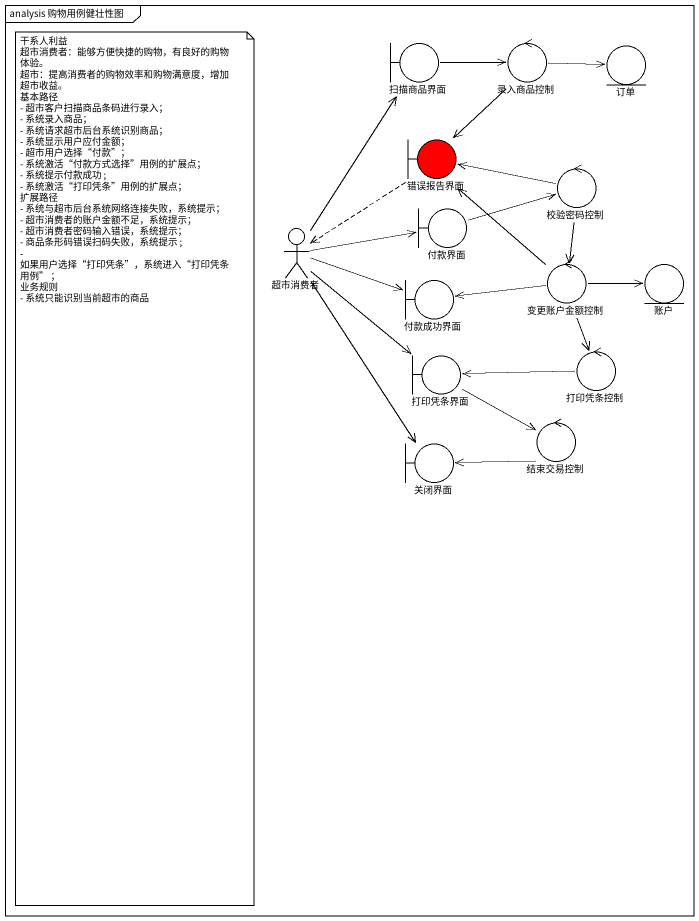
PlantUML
@startuml
mainframe analysis 购物用例健壮性图
boundary 扫描商品界面
control 录入商品控制
entity 订单
boundary 错误报告界面 #FF0000
control 校验密码控制
actor 超市消费者
boundary 付款界面
control 变更账户金额控制
entity 账户
boundary 付款成功界面
boundary 打印凭条界面
control 打印凭条控制
control 结束交易控制
boundary 关闭界面
扫描商品界面 -right-> 录入商品控制
录入商品控制 -right-> 订单
录入商品控制 --> 错误报告界面
错误报告界面 ..> 超市消费者
校验密码控制 -left-> 错误报告界面
校验密码控制 --> 变更账户金额控制
超市消费者 -up-> 扫描商品界面
超市消费者 -right-> 付款界面
超市消费者 -right-> 付款成功界面
超市消费者 --> 打印凭条界面
超市消费者 --> 关闭界面
付款界面 -right-> 校验密码控制
变更账户金额控制 -up-> 错误报告界面
变更账户金额控制 -right-> 账户
变更账户金额控制 -left-> 付款成功界面
变更账户金额控制 --> 打印凭条控制
打印凭条界面 -right-> 结束交易控制
打印凭条控制 -left-> 打印凭条界面
结束交易控制 -left-> 关闭界面
note as N1
  干系人利益
  超市消费者：能够方便快捷的购物，有良好的购物体验。
  超市：提高消费者的购物效率和购物满意度，增加超市收益。
  基本路径
  - 超市客户扫描商品条码进行录入；
  - 系统录入商品；
  - 系统请求超市后台系统识别商品；
  - 系统显示用户应付金额；
  - 超市用户选择“付款”；
  - 系统激活“付款方式选择”用例的扩展点；
  - 系统提示付款成功 ;
  - 系统激活“打印凭条”用例的扩展点；
  扩展路径
  - 系统与超市后台系统网络连接失败，系统提示；
  - 超市消费者的账户金额不足，系统提示；
  - 超市消费者密码输入错误，系统提示；
  - 商品条形码错误扫码失败，系统提示 ;
  - 如果用户选择“打印凭条”，系统进入“打印凭条用例” ；
  业务规则
  - 系统只能识别当前超市的商品
end note
@enduml
